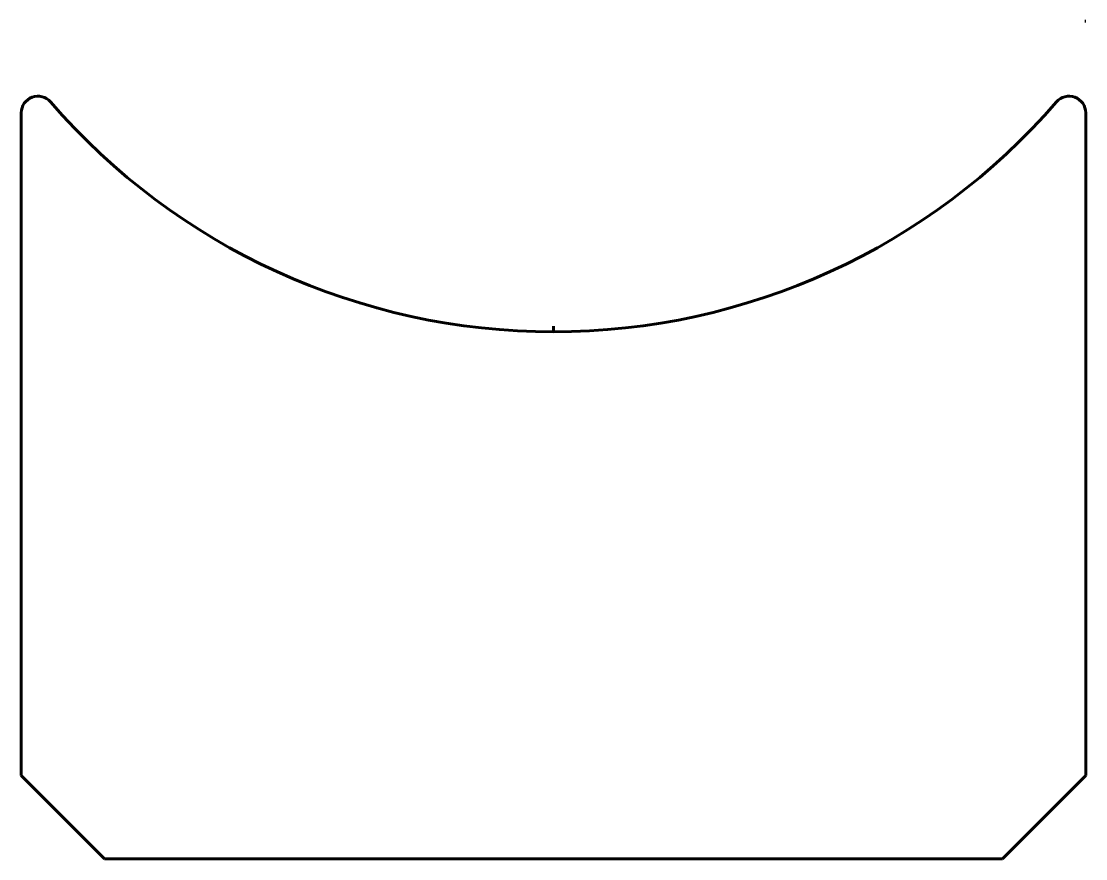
# Model space of a CAD drawing. Header units: millimetres. Extents: x -96 to 96, y -95 to 56.
import ezdxf

# ---------------------------------------------------------------- set-up
doc = ezdxf.new("R2010")
doc.units = ezdxf.units.MM
doc.linetypes.add('K5LT32768', pattern=[0])
doc.linetypes.add('K5LT_BASIC', pattern=[0])
doc.layers.add('Системный слой', color=7, linetype='Continuous')

msp = doc.modelspace()

# ---------------------------------------------------------------- linework, layer by layer
at = {"color": 5, "linetype": 'K5LT32768', "lineweight": 60}
for p, q in [((96, 56), (95.83, 56)), ((-96, 39.5), (-96, -80)), ((96, -80), (96, 39.5)), ((-81, -95), (-96, -80)), ((81, -95), (96, -80)), ((-81, -95), (81, -95))]:
    msp.add_line(p, q, dxfattribs=at)
at = {"layer": 'Системный слой', "color": 150, "linetype": 'K5LT_BASIC', "lineweight": 60}
msp.add_line((0, 0), (0, 1), dxfattribs=at)
for centre, radius, start, end in [((-93, 39.5), 3, 40.8786, 180), ((93, 39.5), 3, 0, 139.1214), ((0, 120), 120, 220.8786, 319.1214)]:
    msp.add_arc(centre, radius, start, end, dxfattribs=at)

doc.saveas('drawing.dxf')
